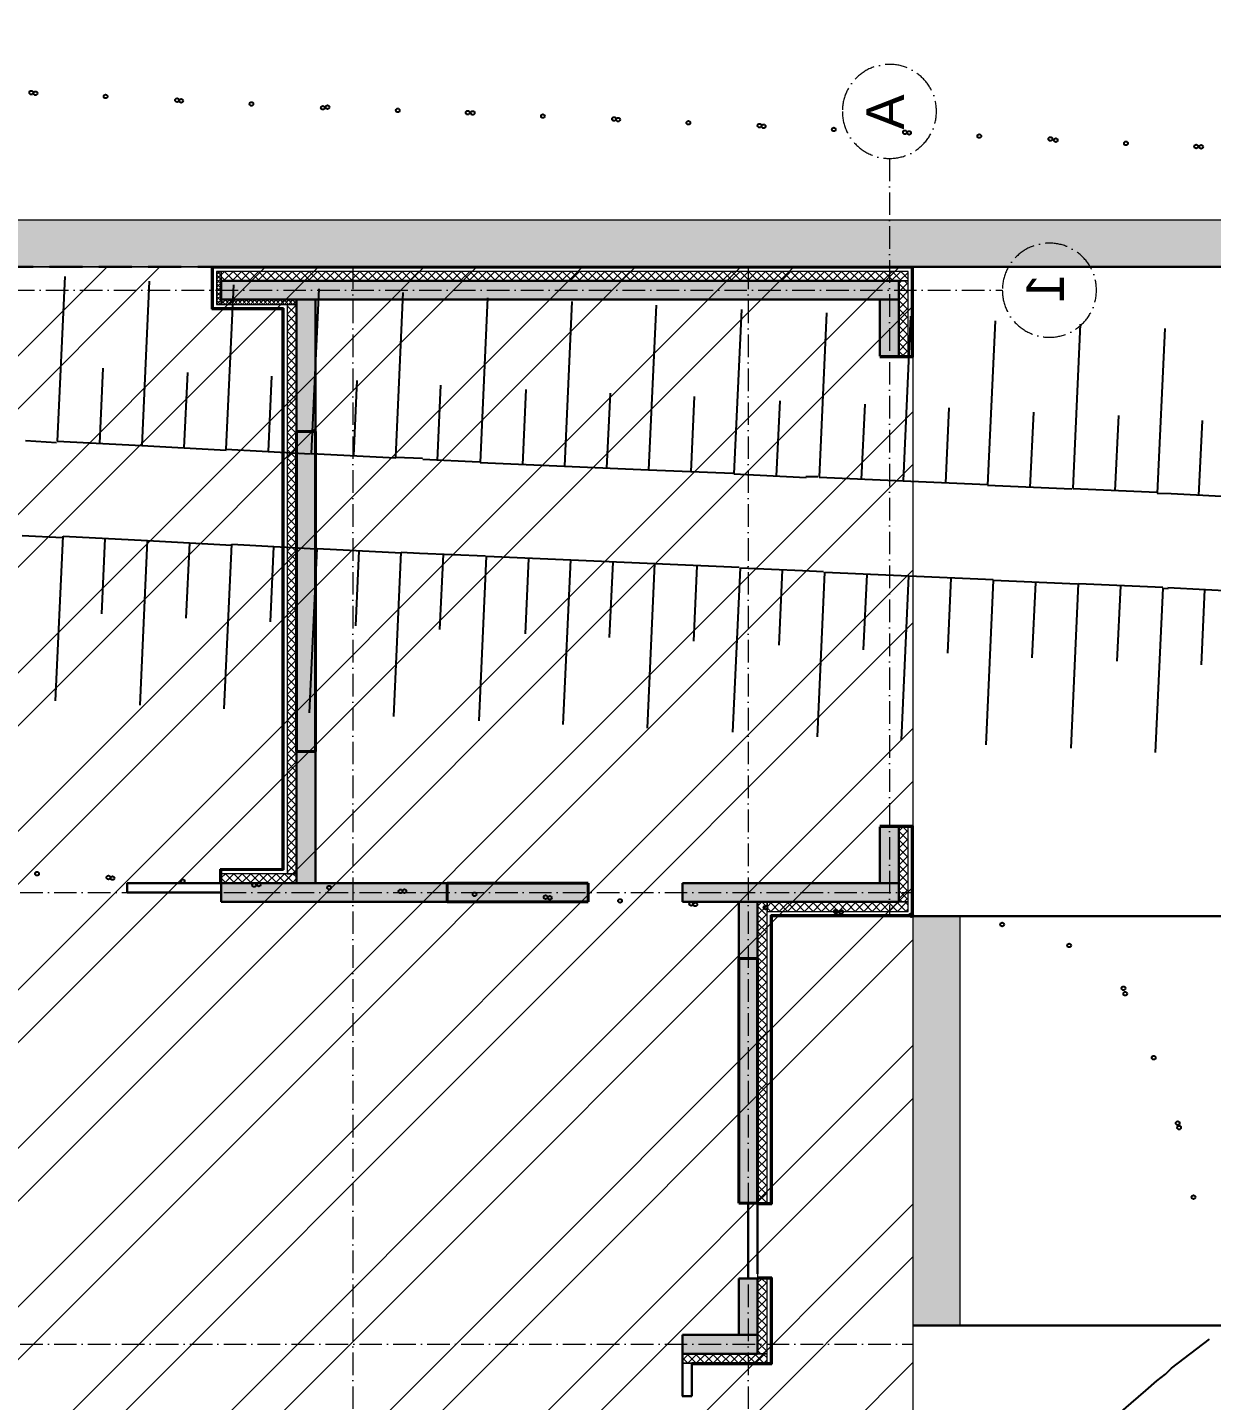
# Model space of a CAD drawing. Header units: millimetres. Extents: x 1353783 to 6492029790, y -7276956 to -512500.
# Drawn here: x 9993356 to 9995872, y -2853161 to -2850243 of the extents above; entities that cross this region are included whole.
import ezdxf

# ---------------------------------------------------------------- set-up
doc = ezdxf.new("R2010")
doc.units = ezdxf.units.MM
for name, pattern in [('( Dashed )', [0.75, 0.5, -0.25]), ('ACAD_ISO10W100', [18, 12, -3, 0, -3]), ('CONTI', [0]), ('осевая', [50.8, 31.75, -6.35, 6.35, -6.35])]:
    doc.linetypes.add(name, pattern=pattern)
doc.layers.get('0').update_dxf_attribs({"lineweight": 5})
for name, color, linetype, lineweight in [('!A-DIAFRAGM типовой', 142, 'Continuous', 0), ('7земля', 7, 'Continuous', 30), ('DIAFRAGM', 46, 'Continuous', 30), ('Hatch', 254, 'Continuous', 5), ('INSULATION', 81, 'Continuous', 5), ('А_Шахта', 190, 'Continuous', 20), ('Ар-окна', 5, 'Continuous', 9), ('ГП-Граница учасика ИЖС', 3, 'Continuous', 5), ('ГП-Тратуар', 3, 'Continuous', 5), ('ГР.УЧ', 12, 'ограждение1', 40), ('оси', 231, 'осевая', 9)]:
    doc.layers.add(name, color=color, linetype=linetype, lineweight=lineweight)
for name, color, linetype in [('GORIZUNKNOWN', 32, 'CONTI'), ('SIT_LРЕЛЬЕФ', 7, 'CONTI'), ('Заливка', 7, 'Continuous'), ('РЕЛЬЕФ', 7, 'CONTI')]:
    doc.layers.add(name, color=color, linetype=linetype)
doc.styles.add('GOST Common', font='', dxfattribs={"height": 3})
doc.styles.get('GOST Common').set_extended_font_data('GOST Common')
doc.linetypes.add('ограждение1', pattern='A,6.35,-2.54,[133,ltypeshp.shx,S=2.54,R=0,X=-2.54,Y=0],-2.54,25.4', length=36.83)

# ---------------------------------------------------------------- blocks, each defined once
blk = doc.blocks.new('амвамвам')
at = {"lineweight": 30, "ltscale": 100, "true_color": 0x939598}
h = blk.add_hatch(color=252, dxfattribs=at)
h.dxf.hatch_style = 1
h.paths.add_polyline_path([(9932406, -3669392), (9932906, -3669392), (9932906, -3665042), (9932406, -3665042)], flags=17)
h.paths.add_polyline_path([(9932406, -3672192), (9932906, -3672192), (9932906, -3683642), (9918006, -3683642), (9918006, -3658142), (9918006, -3657642), (9937860, -3657642), (9937810, -3658142), (9918506, -3658142), (9918506, -3683142), (9932406, -3683142)])
at = {"color": 251, "lineweight": 15, "ltscale": 100, "true_color": 0x636466}
for points in [[(9932406, -3672192), (9932906, -3672192), (9932906, -3683642), (9918006, -3683642), (9918006, -3658142), (9918006, -3657642), (9937860, -3657642), (9937810, -3658142), (9918506, -3658142), (9918506, -3683142), (9932406, -3683142)], [(9932406, -3669392), (9932906, -3669392), (9932906, -3665042), (9932406, -3665042)]]:
    blk.add_lwpolyline(points, close=True, dxfattribs=at)
blk = doc.blocks.new('ТИП-3')
at = {"layer": '!A-DIAFRAGM типовой', "lineweight": 0, "ltscale": 100, "true_color": 0x000000}
h = blk.add_hatch(color=18, dxfattribs=at)
h.dxf.hatch_style = 1
h.paths.add_polyline_path([(10363114, -2882181), (10363314, -2882181), (10363314, -2874981), (10363114, -2874981)])
h = blk.add_hatch(color=18, dxfattribs=at)
h.dxf.hatch_style = 1
h.paths.add_polyline_path([(10369714, -2874981), (10369514, -2874981), (10369514, -2877381), (10369714, -2877381)])
h = blk.add_hatch(color=18, dxfattribs=at)
h.dxf.hatch_style = 1
h.paths.add_polyline_path([(10363314, -2875781), (10363314, -2875981), (10364714, -2875981), (10364714, -2875781)])
h = blk.add_hatch(color=18, dxfattribs=at)
h.dxf.hatch_style = 1
h.paths.add_polyline_path([(10368114, -2875781), (10368114, -2875981), (10369514, -2875981), (10369514, -2875781)])
h = blk.add_hatch(color=18, dxfattribs=at)
h.dxf.hatch_style = 1
h.paths.add_polyline_path([(10369514, -2879881), (10369714, -2879881), (10369714, -2882181), (10369514, -2882181)])
h = blk.add_hatch(color=18, dxfattribs=at)
h.dxf.hatch_style = 1
h.paths.add_polyline_path([(10374314, -2879881), (10374514, -2879881), (10374514, -2880681), (10374314, -2880681)])
h = blk.add_hatch(color=18, dxfattribs=at)
h.dxf.hatch_style = 1
h.paths.add_polyline_path([(10369714, -2880681), (10369714, -2880481), (10370314, -2880481), (10370314, -2880681)])
h = blk.add_hatch(color=18, dxfattribs=at)
h.dxf.hatch_style = 1
h.paths.add_polyline_path([(10373714, -2880681), (10373714, -2880481), (10374314, -2880481), (10374314, -2880681)])
h = blk.add_hatch(color=18, dxfattribs=at)
h.dxf.hatch_style = 1
h.paths.add_polyline_path([(10363314, -2881981), (10363314, -2882181), (10363914, -2882181), (10363914, -2881981)])
h = blk.add_hatch(color=18, dxfattribs=at)
h.dxf.hatch_style = 1
h.paths.add_polyline_path([(10368914, -2881981), (10368914, -2882181), (10369514, -2882181), (10369514, -2881981)])
at = {"layer": 'Hatch', "lineweight": 40, "ltscale": 0.5, "true_color": 0x000000}
for points in [[(10368114, -2875981), (10368114, -2875781), (10364714, -2875781), (10364714, -2875981)], [(10369714, -2878881), (10369514, -2878881), (10369514, -2877381), (10369714, -2877381)], [(10370314, -2880681), (10370314, -2880481), (10372914, -2880481), (10372914, -2880681)]]:
    blk.add_hatch(color=18, dxfattribs=at).paths.add_polyline_path(points)
at = {"layer": '7земля', "color": 18, "linetype": '( Dashed )', "lineweight": 30, "ltscale": 700, "true_color": 0x000000}
blk.add_line((10362964, -2871581), (10362964, -2874881), dxfattribs=at)
at = {"layer": '7земля', "color": 18, "lineweight": 30, "ltscale": 100, "true_color": 0x000000}
for p, q in [((10369514, -2874031), (10369514, -2873981)), ((10369514, -2873981), (10369614, -2873981)), ((10369514, -2874931), (10369514, -2874031)), ((10369614, -2873981), (10369614, -2874031)), ((10369614, -2874031), (10369614, -2874931)), ((10362964, -2882331), (10362964, -2874881)), ((10362964, -2874881), (10363414, -2874881)), ((10362974, -2882321), (10362974, -2874891)), ((10362974, -2874891), (10363404, -2874891)), ((10363404, -2874891), (10363404, -2875641)), ((10363414, -2874881), (10363414, -2875631)), ((10369514, -2874931), (10369514, -2874981)), ((10369614, -2874981), (10369614, -2874931)), ((10369364, -2875631), (10369364, -2874971)), ((10369364, -2874971), (10369514, -2874971)), ((10369374, -2875641), (10369374, -2874981)), ((10369374, -2874981), (10369514, -2874981)), ((10363404, -2875641), (10369374, -2875641)), ((10363414, -2875631), (10369364, -2875631)), ((10374514, -2879881), (10374614, -2879881)), ((10374614, -2879881), (10374664, -2879881)), ((10374914, -2879881), (10374664, -2879881)), ((10374964, -2879881), (10374914, -2879881)), ((10374964, -2879979), (10374964, -2879879)), ((10374964, -2879981), (10374964, -2879881)), ((10374614, -2879981), (10374614, -2880821)), ((10374664, -2879981), (10374614, -2879981)), ((10374624, -2879981), (10374624, -2880831)), ((10374664, -2879981), (10374914, -2879981)), ((10374914, -2879981), (10374964, -2879981)), ((10372914, -2880581), (10372964, -2880581)), ((10373714, -2880581), (10372964, -2880581)), ((10372964, -2880681), (10372914, -2880681)), ((10372914, -2880681), (10372914, -2880821)), ((10372924, -2880681), (10372924, -2880831)), ((10372964, -2880681), (10373664, -2880681)), ((10373704, -2880831), (10373704, -2880681)), ((10373714, -2880821), (10373714, -2880681)), ((10372914, -2880821), (10369854, -2880821)), ((10369854, -2880821), (10369854, -2882321)), ((10372924, -2880831), (10369864, -2880831)), ((10369864, -2880831), (10369864, -2882331)), ((10374624, -2880831), (10373704, -2880831)), ((10374614, -2880821), (10373714, -2880821)), ((10363914, -2881981), (10363914, -2882321)), ((10363924, -2881981), (10363924, -2882331)), ((10368904, -2882331), (10368904, -2881981)), ((10368914, -2882321), (10368914, -2881981)), ((10363924, -2882331), (10362964, -2882331)), ((10363914, -2882321), (10362974, -2882321)), ((10369864, -2882331), (10368904, -2882331)), ((10369854, -2882321), (10368914, -2882321))]:
    blk.add_line(p, q, dxfattribs=at)
at = {"layer": '7земля', "color": 18, "linetype": '( Dashed )', "lineweight": 20, "ltscale": 700, "true_color": 0x000000}
blk.add_line((10369864, -2882331), (10387514, -2882331), dxfattribs=at)
at = {"layer": 'DIAFRAGM', "color": 18, "ltscale": 0.5, "true_color": 0x000000}
for p, q in [((10363314, -2874981), (10363114, -2874981)), ((10363114, -2874981), (10363114, -2882181)), ((10363314, -2882181), (10363314, -2874981)), ((10369714, -2874981), (10369514, -2874981)), ((10369514, -2874981), (10369514, -2877381)), ((10369714, -2877381), (10369714, -2874981)), ((10363314, -2875781), (10363314, -2875981)), ((10364714, -2875781), (10363314, -2875781)), ((10364714, -2875981), (10364714, -2875781)), ((10368114, -2875781), (10368114, -2875981)), ((10369514, -2875781), (10368114, -2875781)), ((10369514, -2875981), (10369514, -2875781)), ((10363314, -2875981), (10364714, -2875981)), ((10368114, -2875981), (10369514, -2875981)), ((10369714, -2876481), (10369714, -2876281)), ((10369514, -2877381), (10369714, -2877381)), ((10369514, -2879881), (10369714, -2879881)), ((10369514, -2882181), (10369514, -2879881)), ((10369714, -2879881), (10369714, -2882181)), ((10374314, -2879881), (10374514, -2879881)), ((10374314, -2880681), (10374314, -2879881)), ((10374514, -2879881), (10374514, -2880681)), ((10369714, -2880681), (10369714, -2880481)), ((10369714, -2880481), (10370314, -2880481)), ((10370314, -2880481), (10370314, -2880681)), ((10373714, -2880681), (10373714, -2880481)), ((10373714, -2880481), (10374314, -2880481)), ((10374314, -2880481), (10374314, -2880681)), ((10370314, -2880681), (10369714, -2880681)), ((10374314, -2880681), (10373714, -2880681)), ((10374514, -2880681), (10374314, -2880681)), ((10363314, -2881981), (10363314, -2882181)), ((10363914, -2881981), (10363314, -2881981)), ((10363914, -2882181), (10363914, -2881981)), ((10368914, -2881981), (10368914, -2882181)), ((10369514, -2881981), (10368914, -2881981)), ((10369514, -2882181), (10369514, -2881981)), ((10363114, -2882181), (10363314, -2882181)), ((10363314, -2882181), (10363914, -2882181)), ((10368914, -2882181), (10369514, -2882181)), ((10369714, -2882181), (10369514, -2882181))]:
    blk.add_line(p, q, dxfattribs=at)
at = {"layer": 'Hatch', "color": 18, "lineweight": 40, "ltscale": 0.5, "true_color": 0x000000}
for p, q in [((10368114, -2875781), (10364714, -2875781)), ((10364714, -2875781), (10364714, -2875981)), ((10368114, -2875981), (10368114, -2875781)), ((10364714, -2875981), (10368114, -2875981)), ((10369514, -2878881), (10369514, -2877381)), ((10369514, -2877381), (10369714, -2877381)), ((10369714, -2877381), (10369714, -2878881)), ((10369714, -2878781), (10369714, -2878681)), ((10369714, -2878881), (10369514, -2878881)), ((10370314, -2880681), (10370314, -2880481)), ((10370314, -2880481), (10372914, -2880481)), ((10372914, -2880481), (10372914, -2880681)), ((10372914, -2880681), (10370314, -2880681))]:
    blk.add_line(p, q, dxfattribs=at)
at = {"layer": 'INSULATION', "color": 18, "linetype": 'Continuous', "ltscale": 0.5, "true_color": 0x000000}
for p, q in [((10363014, -2874968), (10363051, -2874931)), ((10363014, -2874939), (10363056, -2874981)), ((10363046, -2874981), (10363096, -2874931)), ((10363051, -2874931), (10363101, -2874981)), ((10363091, -2874981), (10363141, -2874931)), ((10363096, -2874931), (10363146, -2874981)), ((10363136, -2874981), (10363186, -2874931)), ((10363141, -2874931), (10363191, -2874981)), ((10363181, -2874981), (10363231, -2874931)), ((10363186, -2874931), (10363236, -2874981)), ((10363226, -2874981), (10363276, -2874931)), ((10363231, -2874931), (10363281, -2874981)), ((10363271, -2874981), (10363321, -2874931)), ((10363276, -2874931), (10363326, -2874981)), ((10363316, -2874981), (10363364, -2874932)), ((10363321, -2874931), (10363364, -2874974)), ((10363014, -2875016), (10363050, -2874981)), ((10363014, -2875106), (10363114, -2875006)), ((10363114, -2875116), (10363014, -2875016)), ((10363014, -2875196), (10363114, -2875096)), ((10363114, -2875206), (10363014, -2875106)), ((10363114, -2875027), (10363069, -2874981)), ((10363362, -2874981), (10363314, -2875028)), ((10363317, -2874981), (10363314, -2874983)), ((10363314, -2875018), (10363364, -2875068)), ((10363364, -2875023), (10363314, -2875073)), ((10363314, -2875063), (10363364, -2875113)), ((10363364, -2875068), (10363314, -2875118)), ((10363314, -2875108), (10363364, -2875158)), ((10363322, -2874981), (10363364, -2875023)), ((10363361, -2874981), (10363364, -2874977)), ((10369414, -2875025), (10369458, -2874981)), ((10369414, -2875114), (10369514, -2875014)), ((10369514, -2875125), (10369414, -2875025)), ((10369414, -2875204), (10369514, -2875104)), ((10369514, -2875035), (10369460, -2874981)), ((10363014, -2875286), (10363114, -2875186)), ((10363114, -2875296), (10363014, -2875196)), ((10363364, -2875113), (10363314, -2875163)), ((10363314, -2875153), (10363364, -2875203)), ((10363364, -2875158), (10363314, -2875208)), ((10363314, -2875198), (10363364, -2875248)), ((10363364, -2875203), (10363314, -2875253)), ((10363314, -2875242), (10363364, -2875292)), ((10363364, -2875248), (10363314, -2875298)), ((10369514, -2875214), (10369414, -2875114)), ((10369414, -2875294), (10369514, -2875194)), ((10369514, -2875304), (10369414, -2875204)), ((10363014, -2875376), (10363114, -2875276)), ((10363114, -2875386), (10363014, -2875286)), ((10363014, -2875465), (10363114, -2875365)), ((10363114, -2875476), (10363014, -2875376)), ((10363314, -2875287), (10363364, -2875337)), ((10363364, -2875292), (10363314, -2875342)), ((10363314, -2875332), (10363364, -2875382)), ((10363364, -2875337), (10363314, -2875387)), ((10363314, -2875377), (10363364, -2875427)), ((10363364, -2875382), (10363314, -2875432)), ((10369414, -2875384), (10369514, -2875284)), ((10369514, -2875394), (10369414, -2875294)), ((10369414, -2875474), (10369514, -2875374)), ((10369514, -2875484), (10369414, -2875384)), ((10363014, -2875555), (10363114, -2875455)), ((10363114, -2875565), (10363014, -2875465)), ((10363014, -2875645), (10363114, -2875545)), ((10363314, -2875422), (10363364, -2875472)), ((10363364, -2875427), (10363314, -2875477)), ((10363314, -2875467), (10363364, -2875517)), ((10363364, -2875472), (10363314, -2875522)), ((10363314, -2875512), (10363364, -2875562)), ((10363364, -2875517), (10363314, -2875567)), ((10369414, -2875563), (10369514, -2875463)), ((10369514, -2875574), (10369414, -2875474)), ((10363114, -2875655), (10363014, -2875555)), ((10363014, -2875735), (10363114, -2875635)), ((10363114, -2875745), (10363014, -2875645)), ((10363314, -2875557), (10363364, -2875607)), ((10363364, -2875562), (10363314, -2875612)), ((10363314, -2875602), (10363364, -2875652)), ((10363364, -2875607), (10363314, -2875657)), ((10363314, -2875647), (10363364, -2875697)), ((10363364, -2875652), (10363314, -2875702)), ((10363314, -2875691), (10363364, -2875741)), ((10363364, -2875697), (10363380, -2875681)), ((10363370, -2875781), (10363470, -2875681)), ((10363380, -2875681), (10363480, -2875781)), ((10363460, -2875781), (10363560, -2875681)), ((10363470, -2875681), (10363570, -2875781)), ((10363550, -2875781), (10363650, -2875681)), ((10363560, -2875681), (10363660, -2875781)), ((10363640, -2875781), (10363740, -2875681)), ((10363650, -2875681), (10363750, -2875781)), ((10363729, -2875781), (10363829, -2875681)), ((10363740, -2875681), (10363840, -2875781)), ((10363819, -2875781), (10363919, -2875681)), ((10363829, -2875681), (10363929, -2875781)), ((10363909, -2875781), (10364009, -2875681)), ((10363919, -2875681), (10364019, -2875781)), ((10363999, -2875781), (10364099, -2875681)), ((10364009, -2875681), (10364109, -2875781)), ((10364089, -2875781), (10364189, -2875681)), ((10364099, -2875681), (10364199, -2875781)), ((10364178, -2875781), (10364278, -2875681)), ((10364189, -2875681), (10364289, -2875781)), ((10364268, -2875781), (10364368, -2875681)), ((10364278, -2875681), (10364378, -2875781)), ((10364358, -2875781), (10364458, -2875681)), ((10364368, -2875681), (10364468, -2875781)), ((10364448, -2875781), (10364548, -2875681)), ((10364458, -2875681), (10364558, -2875781)), ((10364538, -2875781), (10364638, -2875681)), ((10364548, -2875681), (10364648, -2875781)), ((10364627, -2875781), (10364727, -2875681)), ((10364638, -2875681), (10364738, -2875781)), ((10364717, -2875781), (10364817, -2875681)), ((10364727, -2875681), (10364827, -2875781)), ((10364807, -2875781), (10364907, -2875681)), ((10364817, -2875681), (10364917, -2875781)), ((10364897, -2875781), (10364997, -2875681)), ((10364907, -2875681), (10365007, -2875781)), ((10364987, -2875781), (10365087, -2875681)), ((10364997, -2875681), (10365097, -2875781)), ((10365077, -2875781), (10365177, -2875681)), ((10365087, -2875681), (10365187, -2875781)), ((10365166, -2875781), (10365266, -2875681)), ((10365177, -2875681), (10365277, -2875781)), ((10365256, -2875781), (10365356, -2875681)), ((10365266, -2875681), (10365366, -2875781)), ((10365346, -2875781), (10365446, -2875681)), ((10365356, -2875681), (10365456, -2875781)), ((10365436, -2875781), (10365536, -2875681)), ((10365446, -2875681), (10365546, -2875781)), ((10365526, -2875781), (10365626, -2875681)), ((10365536, -2875681), (10365636, -2875781)), ((10365615, -2875781), (10365715, -2875681)), ((10365626, -2875681), (10365726, -2875781)), ((10365705, -2875781), (10365805, -2875681)), ((10365715, -2875681), (10365815, -2875781)), ((10365795, -2875781), (10365895, -2875681)), ((10365805, -2875681), (10365905, -2875781)), ((10365885, -2875781), (10365985, -2875681)), ((10365895, -2875681), (10365995, -2875781)), ((10365975, -2875781), (10366075, -2875681)), ((10365985, -2875681), (10366085, -2875781)), ((10366064, -2875781), (10366164, -2875681)), ((10366075, -2875681), (10366175, -2875781)), ((10366154, -2875781), (10366254, -2875681)), ((10366164, -2875681), (10366264, -2875781)), ((10366244, -2875781), (10366344, -2875681)), ((10366254, -2875681), (10366354, -2875781)), ((10366334, -2875781), (10366434, -2875681)), ((10366344, -2875681), (10366444, -2875781)), ((10366424, -2875781), (10366524, -2875681)), ((10366434, -2875681), (10366534, -2875781)), ((10366513, -2875781), (10366613, -2875681)), ((10366524, -2875681), (10366624, -2875781)), ((10366603, -2875781), (10366703, -2875681)), ((10366613, -2875681), (10366713, -2875781)), ((10366693, -2875781), (10366793, -2875681)), ((10366703, -2875681), (10366803, -2875781)), ((10366783, -2875781), (10366883, -2875681)), ((10366793, -2875681), (10366893, -2875781)), ((10366873, -2875781), (10366973, -2875681)), ((10366883, -2875681), (10366983, -2875781)), ((10366962, -2875781), (10367062, -2875681)), ((10366973, -2875681), (10367073, -2875781)), ((10367052, -2875781), (10367152, -2875681)), ((10367062, -2875681), (10367162, -2875781)), ((10367142, -2875781), (10367242, -2875681)), ((10367152, -2875681), (10367252, -2875781)), ((10367232, -2875781), (10367332, -2875681)), ((10367242, -2875681), (10367342, -2875781)), ((10367322, -2875781), (10367422, -2875681)), ((10367332, -2875681), (10367432, -2875781)), ((10367411, -2875781), (10367511, -2875681)), ((10367422, -2875681), (10367522, -2875781)), ((10367501, -2875781), (10367601, -2875681)), ((10367511, -2875681), (10367611, -2875781)), ((10367591, -2875781), (10367691, -2875681)), ((10367601, -2875681), (10367701, -2875781)), ((10367681, -2875781), (10367781, -2875681)), ((10367691, -2875681), (10367791, -2875781)), ((10367771, -2875781), (10367871, -2875681)), ((10367781, -2875681), (10367881, -2875781)), ((10367860, -2875781), (10367960, -2875681)), ((10367871, -2875681), (10367971, -2875781)), ((10367950, -2875781), (10368050, -2875681)), ((10367960, -2875681), (10368060, -2875781)), ((10368040, -2875781), (10368140, -2875681)), ((10368050, -2875681), (10368150, -2875781)), ((10368130, -2875781), (10368230, -2875681)), ((10368140, -2875681), (10368240, -2875781)), ((10368220, -2875781), (10368320, -2875681)), ((10368230, -2875681), (10368330, -2875781)), ((10368309, -2875781), (10368409, -2875681)), ((10368320, -2875681), (10368420, -2875781)), ((10368399, -2875781), (10368499, -2875681)), ((10368409, -2875681), (10368509, -2875781)), ((10368489, -2875781), (10368589, -2875681)), ((10368499, -2875681), (10368599, -2875781)), ((10368579, -2875781), (10368679, -2875681)), ((10368589, -2875681), (10368689, -2875781)), ((10368669, -2875781), (10368769, -2875681)), ((10368679, -2875681), (10368779, -2875781)), ((10368758, -2875781), (10368858, -2875681)), ((10368769, -2875681), (10368869, -2875781)), ((10368848, -2875781), (10368948, -2875681)), ((10368858, -2875681), (10368958, -2875781)), ((10368938, -2875781), (10369038, -2875681)), ((10368948, -2875681), (10369048, -2875781)), ((10369028, -2875781), (10369128, -2875681)), ((10369038, -2875681), (10369138, -2875781)), ((10369118, -2875781), (10369218, -2875681)), ((10369128, -2875681), (10369228, -2875781)), ((10369207, -2875781), (10369307, -2875681)), ((10369218, -2875681), (10369318, -2875781)), ((10369297, -2875781), (10369397, -2875681)), ((10369307, -2875681), (10369407, -2875781)), ((10369397, -2875681), (10369414, -2875698)), ((10369414, -2875653), (10369514, -2875553)), ((10369514, -2875663), (10369414, -2875563)), ((10369414, -2875743), (10369514, -2875643)), ((10369514, -2875753), (10369414, -2875653)), ((10363014, -2875825), (10363114, -2875725)), ((10363114, -2875835), (10363014, -2875735)), ((10363014, -2875914), (10363114, -2875814)), ((10363114, -2875925), (10363014, -2875825)), ((10363364, -2875697), (10363314, -2875747)), ((10363314, -2875736), (10363359, -2875781)), ((10363364, -2875741), (10363325, -2875781)), ((10363364, -2875755), (10363391, -2875781)), ((10369387, -2875781), (10369414, -2875754)), ((10369452, -2875781), (10369414, -2875743)), ((10369466, -2875781), (10369514, -2875733)), ((10363014, -2876004), (10363114, -2875904)), ((10363114, -2876014), (10363014, -2875914)), ((10363014, -2876094), (10363114, -2875994)), ((10363114, -2876104), (10363014, -2876004)), ((10363014, -2876184), (10363114, -2876084)), ((10363114, -2876194), (10363014, -2876094)), ((10363014, -2876274), (10363114, -2876174)), ((10363114, -2876284), (10363014, -2876184)), ((10363014, -2876363), (10363114, -2876263)), ((10363114, -2876374), (10363014, -2876274)), ((10363014, -2876453), (10363114, -2876353)), ((10363114, -2876463), (10363014, -2876363)), ((10363014, -2876543), (10363114, -2876443)), ((10363114, -2876553), (10363014, -2876453)), ((10363014, -2876633), (10363114, -2876533)), ((10363114, -2876643), (10363014, -2876543)), ((10363014, -2876723), (10363114, -2876623)), ((10363114, -2876733), (10363014, -2876633)), ((10363014, -2876812), (10363114, -2876712)), ((10363114, -2876823), (10363014, -2876723)), ((10363014, -2876902), (10363114, -2876802)), ((10363114, -2876912), (10363014, -2876812)), ((10363014, -2876992), (10363114, -2876892)), ((10363114, -2877002), (10363014, -2876902)), ((10363014, -2877082), (10363114, -2876982)), ((10363114, -2877092), (10363014, -2876992)), ((10363014, -2877172), (10363114, -2877072)), ((10363114, -2877182), (10363014, -2877082)), ((10363014, -2877261), (10363114, -2877161)), ((10363114, -2877272), (10363014, -2877172)), ((10363014, -2877351), (10363114, -2877251)), ((10363114, -2877361), (10363014, -2877261)), ((10363014, -2877441), (10363114, -2877341)), ((10363114, -2877451), (10363014, -2877351)), ((10363014, -2877531), (10363114, -2877431)), ((10363114, -2877541), (10363014, -2877441)), ((10363014, -2877621), (10363114, -2877521)), ((10363114, -2877631), (10363014, -2877531)), ((10363014, -2877711), (10363114, -2877611)), ((10363114, -2877721), (10363014, -2877621)), ((10363014, -2877800), (10363114, -2877700)), ((10363114, -2877811), (10363014, -2877711)), ((10363014, -2877890), (10363114, -2877790)), ((10363114, -2877900), (10363014, -2877800)), ((10363014, -2877980), (10363114, -2877880)), ((10363114, -2877990), (10363014, -2877890)), ((10363014, -2878070), (10363114, -2877970)), ((10363114, -2878080), (10363014, -2877980)), ((10363014, -2878160), (10363114, -2878060)), ((10363114, -2878170), (10363014, -2878070)), ((10363014, -2878249), (10363114, -2878149)), ((10363114, -2878260), (10363014, -2878160)), ((10363014, -2878339), (10363114, -2878239)), ((10363114, -2878349), (10363014, -2878249)), ((10363014, -2878429), (10363114, -2878329)), ((10363114, -2878439), (10363014, -2878339)), ((10363014, -2878519), (10363114, -2878419)), ((10363114, -2878529), (10363014, -2878429)), ((10363014, -2878609), (10363114, -2878509)), ((10363114, -2878619), (10363014, -2878519)), ((10363014, -2878698), (10363114, -2878598)), ((10363114, -2878709), (10363014, -2878609)), ((10363014, -2878788), (10363114, -2878688)), ((10363114, -2878798), (10363014, -2878698)), ((10363014, -2878878), (10363114, -2878778)), ((10363114, -2878888), (10363014, -2878788)), ((10363014, -2878968), (10363114, -2878868)), ((10363114, -2878978), (10363014, -2878878)), ((10363014, -2879058), (10363114, -2878958)), ((10363114, -2879068), (10363014, -2878968)), ((10363014, -2879147), (10363114, -2879047)), ((10363114, -2879158), (10363014, -2879058)), ((10363014, -2879237), (10363114, -2879137)), ((10363114, -2879247), (10363014, -2879147)), ((10363014, -2879327), (10363114, -2879227)), ((10363114, -2879337), (10363014, -2879237)), ((10363014, -2879417), (10363114, -2879317)), ((10363114, -2879427), (10363014, -2879327)), ((10363014, -2879507), (10363114, -2879407)), ((10363114, -2879517), (10363014, -2879417)), ((10363014, -2879596), (10363114, -2879496)), ((10363114, -2879607), (10363014, -2879507)), ((10363014, -2879686), (10363114, -2879586)), ((10363114, -2879696), (10363014, -2879596)), ((10363014, -2879776), (10363114, -2879676)), ((10363114, -2879786), (10363014, -2879686)), ((10363014, -2879866), (10363114, -2879766)), ((10363114, -2879876), (10363014, -2879776)), ((10363014, -2879956), (10363114, -2879856)), ((10363114, -2879966), (10363014, -2879866)), ((10374582, -2879881), (10374514, -2879949)), ((10374556, -2879881), (10374614, -2879939)), ((10363014, -2880045), (10363114, -2879945)), ((10363114, -2880056), (10363014, -2879956)), ((10363014, -2880135), (10363114, -2880035)), ((10363114, -2880145), (10363014, -2880045)), ((10374514, -2879929), (10374614, -2880029)), ((10374614, -2879939), (10374514, -2880039)), ((10374514, -2880018), (10374614, -2880118)), ((10374614, -2880029), (10374514, -2880129)), ((10363014, -2880225), (10363114, -2880125)), ((10363114, -2880235), (10363014, -2880135)), ((10363014, -2880315), (10363114, -2880215)), ((10374514, -2880108), (10374614, -2880208)), ((10374614, -2880118), (10374514, -2880218)), ((10374514, -2880198), (10374614, -2880298)), ((10374614, -2880208), (10374514, -2880308)), ((10363114, -2880325), (10363014, -2880225)), ((10363014, -2880405), (10363114, -2880305)), ((10363114, -2880415), (10363014, -2880315)), ((10374514, -2880288), (10374614, -2880388)), ((10374614, -2880298), (10374514, -2880398)), ((10363014, -2880494), (10363114, -2880394)), ((10363114, -2880505), (10363014, -2880405)), ((10363014, -2880584), (10363114, -2880484)), ((10363114, -2880594), (10363014, -2880494)), ((10374514, -2880378), (10374614, -2880478)), ((10374614, -2880388), (10374514, -2880488)), ((10374514, -2880468), (10374614, -2880568)), ((10374614, -2880478), (10374514, -2880578)), ((10363014, -2880674), (10363114, -2880574)), ((10363114, -2880684), (10363014, -2880584)), ((10374514, -2880557), (10374614, -2880657)), ((10374614, -2880568), (10374514, -2880668)), ((10374514, -2880647), (10374614, -2880747)), ((10363014, -2880764), (10363114, -2880664)), ((10363114, -2880774), (10363014, -2880674)), ((10363014, -2880854), (10363114, -2880754)), ((10363114, -2880864), (10363014, -2880764)), ((10369714, -2880727), (10369760, -2880681)), ((10369714, -2880725), (10369770, -2880781)), ((10369764, -2880781), (10369714, -2880831)), ((10369750, -2880781), (10369850, -2880681)), ((10369760, -2880681), (10369860, -2880781)), ((10369775, -2880781), (10369814, -2880821)), ((10369840, -2880781), (10369940, -2880681)), ((10369850, -2880681), (10369950, -2880781)), ((10369929, -2880781), (10370029, -2880681)), ((10369940, -2880681), (10370040, -2880781)), ((10370019, -2880781), (10370119, -2880681)), ((10370029, -2880681), (10370129, -2880781)), ((10370109, -2880781), (10370209, -2880681)), ((10370119, -2880681), (10370219, -2880781)), ((10370199, -2880781), (10370299, -2880681)), ((10370209, -2880681), (10370309, -2880781)), ((10370289, -2880781), (10370389, -2880681)), ((10370299, -2880681), (10370399, -2880781)), ((10370378, -2880781), (10370478, -2880681)), ((10370389, -2880681), (10370489, -2880781)), ((10370468, -2880781), (10370568, -2880681)), ((10370478, -2880681), (10370578, -2880781)), ((10370558, -2880781), (10370658, -2880681)), ((10370568, -2880681), (10370668, -2880781)), ((10370648, -2880781), (10370748, -2880681)), ((10370658, -2880681), (10370758, -2880781)), ((10370738, -2880781), (10370838, -2880681)), ((10370748, -2880681), (10370848, -2880781)), ((10370827, -2880781), (10370927, -2880681)), ((10370838, -2880681), (10370938, -2880781)), ((10370917, -2880781), (10371017, -2880681)), ((10370927, -2880681), (10371027, -2880781)), ((10371007, -2880781), (10371107, -2880681)), ((10371017, -2880681), (10371117, -2880781)), ((10371097, -2880781), (10371197, -2880681)), ((10371107, -2880681), (10371207, -2880781)), ((10371187, -2880781), (10371287, -2880681)), ((10371197, -2880681), (10371297, -2880781)), ((10371277, -2880781), (10371377, -2880681)), ((10371287, -2880681), (10371387, -2880781)), ((10371366, -2880781), (10371466, -2880681)), ((10371377, -2880681), (10371477, -2880781)), ((10371456, -2880781), (10371556, -2880681)), ((10371466, -2880681), (10371566, -2880781)), ((10371546, -2880781), (10371646, -2880681)), ((10371556, -2880681), (10371656, -2880781)), ((10371636, -2880781), (10371736, -2880681)), ((10371646, -2880681), (10371746, -2880781)), ((10371726, -2880781), (10371826, -2880681)), ((10371736, -2880681), (10371836, -2880781)), ((10371815, -2880781), (10371915, -2880681)), ((10371826, -2880681), (10371926, -2880781)), ((10371905, -2880781), (10372005, -2880681)), ((10371915, -2880681), (10372015, -2880781)), ((10371995, -2880781), (10372095, -2880681)), ((10372005, -2880681), (10372105, -2880781)), ((10372085, -2880781), (10372185, -2880681)), ((10372095, -2880681), (10372195, -2880781)), ((10372175, -2880781), (10372275, -2880681)), ((10372185, -2880681), (10372285, -2880781)), ((10372264, -2880781), (10372364, -2880681)), ((10372275, -2880681), (10372375, -2880781)), ((10372354, -2880781), (10372454, -2880681)), ((10372364, -2880681), (10372464, -2880781)), ((10372444, -2880781), (10372544, -2880681)), ((10372454, -2880681), (10372554, -2880781)), ((10372534, -2880781), (10372634, -2880681)), ((10372544, -2880681), (10372644, -2880781)), ((10372624, -2880781), (10372724, -2880681)), ((10372634, -2880681), (10372734, -2880781)), ((10372713, -2880781), (10372813, -2880681)), ((10372724, -2880681), (10372824, -2880781)), ((10372803, -2880781), (10372903, -2880681)), ((10372813, -2880681), (10372913, -2880781)), ((10372893, -2880781), (10372914, -2880760)), ((10372903, -2880681), (10372914, -2880692)), ((10373714, -2880729), (10373762, -2880681)), ((10373714, -2880723), (10373773, -2880781)), ((10373752, -2880781), (10373852, -2880681)), ((10373762, -2880681), (10373862, -2880781)), ((10373842, -2880781), (10373942, -2880681)), ((10373852, -2880681), (10373952, -2880781)), ((10373932, -2880781), (10374032, -2880681)), ((10373942, -2880681), (10374042, -2880781)), ((10374022, -2880781), (10374122, -2880681)), ((10374032, -2880681), (10374132, -2880781)), ((10374111, -2880781), (10374211, -2880681)), ((10374122, -2880681), (10374222, -2880781)), ((10374201, -2880781), (10374301, -2880681)), ((10374211, -2880681), (10374311, -2880781)), ((10374291, -2880781), (10374391, -2880681)), ((10374301, -2880681), (10374401, -2880781)), ((10374381, -2880781), (10374481, -2880681)), ((10374391, -2880681), (10374491, -2880781)), ((10374471, -2880781), (10374514, -2880737)), ((10374481, -2880681), (10374514, -2880714)), ((10374614, -2880657), (10374514, -2880757)), ((10374514, -2880737), (10374558, -2880781)), ((10374614, -2880747), (10374580, -2880781)), ((10363014, -2880943), (10363114, -2880843)), ((10363114, -2880954), (10363014, -2880854)), ((10363014, -2881033), (10363114, -2880933)), ((10363114, -2881043), (10363014, -2880943)), ((10369714, -2880811), (10369814, -2880911)), ((10369814, -2880821), (10369714, -2880921)), ((10369714, -2880900), (10369814, -2881000)), ((10369814, -2880911), (10369714, -2881011)), ((10363014, -2881123), (10363114, -2881023)), ((10363114, -2881133), (10363014, -2881033)), ((10369714, -2880990), (10369814, -2881090)), ((10369814, -2881000), (10369714, -2881100)), ((10369714, -2881080), (10369814, -2881180)), ((10369814, -2881090), (10369714, -2881190)), ((10363014, -2881213), (10363114, -2881113)), ((10363114, -2881223), (10363014, -2881123)), ((10363014, -2881303), (10363114, -2881203)), ((10363114, -2881313), (10363014, -2881213)), ((10369714, -2881170), (10369814, -2881270)), ((10369814, -2881180), (10369714, -2881280)), ((10363014, -2881392), (10363114, -2881292)), ((10363114, -2881403), (10363014, -2881303)), ((10363014, -2881482), (10363114, -2881382)), ((10369714, -2881260), (10369814, -2881360)), ((10369814, -2881270), (10369714, -2881370)), ((10369714, -2881349), (10369814, -2881449)), ((10369814, -2881360), (10369714, -2881460)), ((10363114, -2881492), (10363014, -2881392)), ((10363014, -2881572), (10363114, -2881472)), ((10363114, -2881582), (10363014, -2881482)), ((10369714, -2881439), (10369814, -2881539)), ((10369814, -2881449), (10369714, -2881549)), ((10363014, -2881662), (10363114, -2881562)), ((10363114, -2881672), (10363014, -2881572)), ((10363014, -2881752), (10363114, -2881652)), ((10363114, -2881762), (10363014, -2881662)), ((10369714, -2881529), (10369814, -2881629)), ((10369814, -2881539), (10369714, -2881639)), ((10369714, -2881619), (10369814, -2881719)), ((10369814, -2881629), (10369714, -2881729)), ((10363014, -2881841), (10363114, -2881741)), ((10363114, -2881852), (10363014, -2881752)), ((10369714, -2881709), (10369814, -2881809)), ((10369814, -2881719), (10369714, -2881819)), ((10369714, -2881798), (10369814, -2881898)), ((10369814, -2881809), (10369714, -2881909)), ((10363014, -2881931), (10363114, -2881831)), ((10363114, -2881941), (10363014, -2881841)), ((10363014, -2882021), (10363114, -2881921)), ((10363114, -2882031), (10363014, -2881931)), ((10369714, -2881888), (10369814, -2881988)), ((10369814, -2881898), (10369714, -2881998)), ((10363014, -2882111), (10363114, -2882011)), ((10363114, -2882121), (10363014, -2882021)), ((10363014, -2882201), (10363114, -2882101)), ((10363114, -2882211), (10363014, -2882111)), ((10369714, -2881978), (10369814, -2882078)), ((10369814, -2881988), (10369714, -2882088)), ((10369714, -2882068), (10369814, -2882168)), ((10369814, -2882078), (10369714, -2882178)), ((10363095, -2882281), (10363014, -2882201)), ((10363024, -2882281), (10363114, -2882190)), ((10363114, -2882209), (10363142, -2882181)), ((10363114, -2882243), (10363152, -2882281)), ((10363132, -2882281), (10363232, -2882181)), ((10363142, -2882181), (10363242, -2882281)), ((10363222, -2882281), (10363322, -2882181)), ((10363232, -2882181), (10363332, -2882281)), ((10363311, -2882281), (10363411, -2882181)), ((10363322, -2882181), (10363422, -2882281)), ((10363401, -2882281), (10363501, -2882181)), ((10363411, -2882181), (10363511, -2882281)), ((10363491, -2882281), (10363591, -2882181)), ((10363501, -2882181), (10363601, -2882281)), ((10363581, -2882281), (10363681, -2882181)), ((10363591, -2882181), (10363691, -2882281)), ((10363671, -2882281), (10363771, -2882181)), ((10363681, -2882181), (10363781, -2882281)), ((10363760, -2882281), (10363860, -2882181)), ((10363771, -2882181), (10363871, -2882281)), ((10363850, -2882281), (10363914, -2882217)), ((10363860, -2882181), (10363914, -2882235)), ((10368914, -2882229), (10368962, -2882181)), ((10368914, -2882223), (10368973, -2882281)), ((10368952, -2882281), (10369052, -2882181)), ((10368962, -2882181), (10369062, -2882281)), ((10369042, -2882281), (10369142, -2882181)), ((10369052, -2882181), (10369152, -2882281)), ((10369132, -2882281), (10369232, -2882181)), ((10369142, -2882181), (10369242, -2882281)), ((10369222, -2882281), (10369322, -2882181)), ((10369232, -2882181), (10369332, -2882281)), ((10369311, -2882281), (10369411, -2882181)), ((10369322, -2882181), (10369422, -2882281)), ((10369401, -2882281), (10369501, -2882181)), ((10369411, -2882181), (10369511, -2882281)), ((10369491, -2882281), (10369591, -2882181)), ((10369501, -2882181), (10369601, -2882281)), ((10369581, -2882281), (10369681, -2882181)), ((10369591, -2882181), (10369691, -2882281)), ((10369671, -2882281), (10369714, -2882237)), ((10369681, -2882181), (10369714, -2882215)), ((10369714, -2882158), (10369814, -2882258)), ((10369814, -2882168), (10369714, -2882268)), ((10369714, -2882247), (10369748, -2882281)), ((10369814, -2882258), (10369791, -2882281)), ((10363113, -2882281), (10363114, -2882280))]:
    blk.add_line(p, q, dxfattribs=at)
at = {"layer": 'INSULATION', "color": 18, "ltscale": 0.5, "true_color": 0x000000}
for p, q in [((10363014, -2874981), (10363014, -2874931)), ((10363014, -2874931), (10363364, -2874931)), ((10363364, -2874931), (10363364, -2874981)), ((10363014, -2874981), (10363114, -2874981)), ((10363014, -2882281), (10363014, -2874981)), ((10363364, -2874981), (10363014, -2874981)), ((10363114, -2874981), (10363114, -2882281)), ((10363314, -2875781), (10363314, -2874981)), ((10363314, -2874981), (10363364, -2874981)), ((10363364, -2874981), (10363364, -2875781)), ((10369414, -2874981), (10369514, -2874981)), ((10369414, -2875781), (10369414, -2874981)), ((10369514, -2874981), (10369514, -2875781)), ((10363364, -2875781), (10363364, -2875681)), ((10363364, -2875681), (10369414, -2875681)), ((10369414, -2875681), (10369414, -2875781)), ((10363364, -2875781), (10363314, -2875781)), ((10369414, -2875781), (10363364, -2875781)), ((10369514, -2875781), (10369414, -2875781)), ((10374514, -2880781), (10374514, -2879881)), ((10374614, -2879881), (10374614, -2880781)), ((10369714, -2880781), (10369714, -2880681)), ((10369714, -2880681), (10372914, -2880681)), ((10372914, -2880781), (10369714, -2880781)), ((10369714, -2882281), (10369714, -2880781)), ((10369714, -2880781), (10369814, -2880781)), ((10369814, -2880781), (10369814, -2882281)), ((10372914, -2880681), (10372914, -2880781)), ((10373714, -2880781), (10373714, -2880681)), ((10373714, -2880681), (10374514, -2880681)), ((10374514, -2880781), (10373714, -2880781)), ((10374514, -2880681), (10374514, -2880781)), ((10374614, -2880781), (10374514, -2880781)), ((10363114, -2882281), (10363114, -2882181)), ((10363114, -2882181), (10363914, -2882181)), ((10363914, -2882181), (10363914, -2882281)), ((10368914, -2882281), (10368914, -2882181)), ((10368914, -2882181), (10369714, -2882181)), ((10369714, -2882181), (10369714, -2882281)), ((10363114, -2882281), (10363014, -2882281)), ((10363914, -2882281), (10363114, -2882281)), ((10369714, -2882281), (10368914, -2882281)), ((10369814, -2882281), (10369714, -2882281))]:
    blk.add_line(p, q, dxfattribs=at)
at = {"layer": 'А_Шахта', "color": 18, "lineweight": 5, "true_color": 0x000000}
blk.add_line((10369514, -2878881), (10369614, -2878881), dxfattribs=at)
at = {"layer": 'Ар-окна', "color": 18, "lineweight": 5, "true_color": 0x000000}
for p, q in [((10369514, -2874981), (10369614, -2874981)), ((10374614, -2879981), (10374614, -2879881)), ((10372914, -2880681), (10372914, -2880581)), ((10373714, -2880681), (10373714, -2880581)), ((10373664, -2880681), (10373714, -2880681))]:
    blk.add_line(p, q, dxfattribs=at)
at = {"layer": 'оси', "color": 251, "linetype": 'ACAD_ISO10W100', "lineweight": 13, "ltscale": 20, "true_color": 0x636466}
for p, q in [((10363214, -2868431), (10363214, -2883281)), ((10369614, -2870681), (10369614, -2882331)), ((10374414, -2870681), (10374414, -2882331)), ((10362964, -2876381), (10387814, -2876381)), ((10362964, -2880581), (10387814, -2880581)), ((10361814, -2882081), (10369864, -2882081))]:
    blk.add_line(p, q, dxfattribs=at)
for centre in [(10361314, -2882081), (10363214, -2883781)]:
    blk.add_circle(centre, 500, dxfattribs=at)
at = {"layer": 'оси', "color": 251, "linetype": 'ACAD_ISO10W100', "lineweight": 13, "ltscale": 20, "true_color": 0x636466, "char_height": 400, "width": 158.4, "attachment_point": 2, "line_spacing_factor": 1.016949, "style": 'GOST Common'}
for s, insert in [('{\\fArial|b0|i0|c204|p34;А}', (10361320, -2881835)), ('{\\fArial|b0|i0|c204|p34;1}', (10363194, -2883535))]:
    blk.add_mtext(s, dxfattribs=dict(at, insert=insert))
blk = doc.blocks.new('оо')
at = {"layer": 'GORIZUNKNOWN', "color": 9, "true_color": 0xc7c8ca}
blk.add_lwpolyline([(222854.113, -3431857.742), (222855.223, -3431857.262), (222856.423, -3431856.762), (222857.683, -3431856.242), (222858.983, -3431855.712), (222860.283, -3431855.192), (222861.563, -3431854.672), (222862.803, -3431854.172), (222863.973, -3431853.712), (222865.043, -3431853.282), (222865.993, -3431852.902), (222866.793, -3431852.582), (222867.453, -3431852.322), (222867.993, -3431852.102), (222868.423, -3431851.922), (222868.753, -3431851.782), (222869.013, -3431851.672), (222869.203, -3431851.592), (222869.343, -3431851.532), (222869.453, -3431851.492), (222869.533, -3431851.452), (222870.013, -3431851.282)], dxfattribs=at)
at = {"layer": 'SIT_LРЕЛЬЕФ', "color": 9, "true_color": 0xc7c8ca}
for p, q in [((222861.883, -3431836.812), (222861.273, -3431838.452)), ((222862.723, -3431837.132), (222862.113, -3431838.772)), ((222863.563, -3431837.442), (222862.953, -3431839.082)), ((222864.413, -3431837.762), (222863.803, -3431839.402)), ((222861.973, -3431837.862), (222861.693, -3431838.612)), ((222862.813, -3431838.182), (222862.533, -3431838.932)), ((222865.253, -3431838.072), (222864.643, -3431839.712)), ((222860.953, -3431838.342), (222861.263, -3431838.462)), ((222861.273, -3431838.452), (222862.113, -3431838.772)), ((222863.653, -3431838.492), (222863.373, -3431839.242)), ((222866.093, -3431838.402), (222865.483, -3431840.042)), ((222862.113, -3431838.772), (222862.953, -3431839.092)), ((222866.933, -3431838.712), (222866.323, -3431840.352)), ((222864.503, -3431838.812), (222864.223, -3431839.562)), ((222862.953, -3431839.082), (222863.793, -3431839.402)), ((222867.773, -3431839.022), (222867.163, -3431840.662)), ((222865.333, -3431839.132), (222865.053, -3431839.882)), ((222860.613, -3431839.292), (222861.013, -3431839.442)), ((222868.623, -3431839.342), (222868.013, -3431840.982)), ((222860.413, -3431841.072), (222861.023, -3431839.432)), ((222861.023, -3431839.432), (222861.863, -3431839.752)), ((222863.803, -3431839.402), (222864.643, -3431839.722)), ((222866.183, -3431839.452), (222865.903, -3431840.202)), ((222861.163, -3431840.342), (222861.443, -3431839.592)), ((222869.473, -3431839.652), (222868.863, -3431841.292)), ((222861.253, -3431841.392), (222861.863, -3431839.752)), ((222861.863, -3431839.752), (222862.703, -3431840.072)), ((222864.643, -3431839.712), (222864.913, -3431839.812)), ((222867.023, -3431839.762), (222866.743, -3431840.512)), ((222862.003, -3431840.662), (222862.283, -3431839.912)), ((222864.913, -3431839.822), (222865.473, -3431840.032)), ((222870.313, -3431839.962), (222869.703, -3431841.602)), ((222862.093, -3431841.702), (222862.703, -3431840.062)), ((222862.703, -3431840.062), (222863.543, -3431840.382)), ((222865.483, -3431840.042), (222866.323, -3431840.352)), ((222867.863, -3431840.072), (222867.583, -3431840.822)), ((222862.843, -3431840.972), (222863.123, -3431840.222)), ((222862.943, -3431842.022), (222863.553, -3431840.382)), ((222863.553, -3431840.382), (222864.393, -3431840.702)), ((222866.323, -3431840.352), (222867.163, -3431840.662)), ((222868.713, -3431840.392), (222868.433, -3431841.142)), ((222871.153, -3431840.282), (222870.543, -3431841.922)), ((222863.693, -3431841.292), (222863.973, -3431840.542)), ((222863.783, -3431842.332), (222864.393, -3431840.692)), ((222864.393, -3431840.692), (222864.573, -3431840.762)), ((222867.163, -3431840.662), (222868.003, -3431840.972)), ((222872.003, -3431840.592), (222871.393, -3431842.232)), ((222864.573, -3431840.762), (222865.233, -3431841.002)), ((222869.563, -3431840.702), (222869.283, -3431841.452)), ((222864.533, -3431841.602), (222864.813, -3431840.852)), ((222868.013, -3431840.982), (222868.733, -3431841.252)), ((222872.843, -3431840.912), (222872.233, -3431842.552)), ((222864.633, -3431842.652), (222865.243, -3431841.012)), ((222865.243, -3431841.012), (222866.083, -3431841.322)), ((222870.403, -3431841.012), (222870.123, -3431841.762)), ((222865.383, -3431841.922), (222865.663, -3431841.172)), ((222868.733, -3431841.242), (222868.853, -3431841.282)), ((222865.473, -3431842.962), (222866.083, -3431841.322)), ((222866.083, -3431841.322), (222866.923, -3431841.632)), ((222868.863, -3431841.292), (222869.703, -3431841.602)), ((222871.243, -3431841.332), (222870.963, -3431842.082)), ((222866.223, -3431842.232), (222866.503, -3431841.482)), ((222866.313, -3431843.272), (222866.923, -3431841.632)), ((222866.923, -3431841.632), (222867.763, -3431841.942)), ((222869.703, -3431841.602), (222870.543, -3431841.912)), ((222872.093, -3431841.642), (222871.813, -3431842.392)), ((222867.063, -3431842.542), (222867.343, -3431841.792)), ((222867.163, -3431843.592), (222867.773, -3431841.952)), ((222867.773, -3431841.952), (222868.393, -3431842.182)), ((222870.543, -3431841.922), (222871.383, -3431842.232)), ((222872.923, -3431841.962), (222872.643, -3431842.712)), ((222867.913, -3431842.862), (222868.193, -3431842.112)), ((222868.003, -3431843.912), (222868.613, -3431842.272)), ((222868.393, -3431842.182), (222868.603, -3431842.262)), ((222868.613, -3431842.272), (222869.453, -3431842.582)), ((222871.393, -3431842.232), (222872.233, -3431842.542)), ((222868.753, -3431843.182), (222869.033, -3431842.432)), ((222868.843, -3431844.222), (222869.453, -3431842.582)), ((222869.453, -3431842.582), (222870.293, -3431842.892)), ((222872.233, -3431842.552), (222872.373, -3431842.602)), ((222872.373, -3431842.602), (222873.063, -3431842.862)), ((222869.593, -3431843.492), (222869.873, -3431842.742)), ((222869.683, -3431844.542), (222870.293, -3431842.902)), ((222870.293, -3431842.902), (222871.133, -3431843.212)), ((222870.433, -3431843.812), (222870.713, -3431843.062)), ((222870.533, -3431844.852), (222871.143, -3431843.212)), ((222871.143, -3431843.212), (222871.983, -3431843.522)), ((222871.283, -3431844.122), (222871.563, -3431843.372)), ((222871.373, -3431845.172), (222871.983, -3431843.532)), ((222871.983, -3431843.532), (222872.033, -3431843.552)), ((222872.033, -3431843.542), (222872.823, -3431843.842)), ((222872.123, -3431844.432), (222872.403, -3431843.682))]:
    blk.add_line(p, q, dxfattribs=at)
for centre in [(222862.143, -3431834.842), (222862.183, -3431834.862), (222862.883, -3431835.122), (222863.593, -3431835.392), (222863.633, -3431835.412), (222864.333, -3431835.672), (222865.043, -3431835.942), (222865.093, -3431835.952), (222865.793, -3431836.212), (222866.493, -3431836.462), (222866.543, -3431836.482), (222867.243, -3431836.742), (222867.953, -3431837.002), (222867.993, -3431837.022), (222868.693, -3431837.282), (222869.403, -3431837.542), (222869.443, -3431837.562), (222870.143, -3431837.822), (222870.853, -3431838.082), (222870.893, -3431838.102), (222871.593, -3431838.362), (222872.303, -3431838.622), (222872.353, -3431838.652), (222873.053, -3431838.912), (222873.753, -3431839.172), (222873.803, -3431839.192), (222859.663, -3431842.762), (222860.373, -3431843.032), (222860.413, -3431843.052), (222861.113, -3431843.312), (222861.823, -3431843.582), (222861.873, -3431843.592), (222862.573, -3431843.852), (222863.283, -3431844.122), (222863.323, -3431844.132), (222864.023, -3431844.392), (222864.733, -3431844.652), (222864.773, -3431844.672), (222865.473, -3431844.932), (222866.183, -3431845.192), (222866.223, -3431845.212), (222866.923, -3431845.472), (222867.623, -3431845.742), (222867.673, -3431845.762), (222868.373, -3431846.022), (222869.263, -3431846.412), (222869.873, -3431846.842), (222870.283, -3431847.452), (222870.283, -3431847.512), (222870.363, -3431848.252), (222870.393, -3431848.992), (222870.393, -3431849.042), (222870.313, -3431849.792)]:
    blk.add_circle(centre, 0.02, dxfattribs=at)

msp = doc.modelspace()

# ---------------------------------------------------------------- hatches: boundary and pattern name
at = {"layer": 'Заливка', "lineweight": 13, "ltscale": 100}
h = msp.add_hatch(dxfattribs=at)
h.set_pattern_fill('ANSI31', color=5, scale=500)
h.set_pattern_definition([(45, (298297.6, 0), (-1122.53202, 1122.53202), [])])
edge = h.paths.add_edge_path()
edge.add_line((9993521.7, -2792997.2), (9997384.3, -2799850.2))
edge.add_arc((9991112, -2803385.5), 7200, 1.90921, 29.40719, ccw=False)
edge.add_line((9998308, -2803145.6), (9998562.4, -2810751.7))
edge.add_line((9998562.4, -2810751.7), (9998562.4, -2843655.4))
edge.add_arc((9991344.8, -2843654.6), 7217.6, 354.3683, 359.99312, ccw=False)
edge.add_line((9998527.5, -2844362.8), (9997354.7, -2855583.7))
edge.add_arc((9998546.4, -2855726.4), 1200.2, 173.1727, 265.2807)
edge.add_line((9998447.7, -2856922.5), (10009648, -2857846.4))
edge.add_arc((10009745.7, -2856650.3), 1200.1, 265.3316, 378.4962)
edge.add_line((10010883.8, -2856269.6), (10004063.5, -2835875.3))
edge.add_arc((10009188.6, -2833879.5), 5500, 181.1082, 201.2773, ccw=False)
edge.add_line((10003689.7, -2833985.8), (10002920.7, -2794236.1))
edge.add_arc((10001720.9, -2794259.3), 1200, 1.1082, 75.4144)
edge.add_line((10002023.1, -2793097.9), (10001343, -2792921))
edge.add_line((10001343, -2792921), (9994867.6, -2791246.2))
edge.add_arc((9994567.1, -2792408), 1200, 75.4992, 209.4072)
at = {"layer": 'Заливка', "lineweight": 5, "ltscale": 100, "true_color": 0xc7ffc7}
h = msp.add_hatch(dxfattribs=at)
h.set_pattern_fill('ANSI32', color=254, scale=25)
h.set_pattern_definition([(45, (298297.6, 0), (-168.379802, 168.379802), []), (45, (298409.85, 0), (-168.379802, 168.379802), [])])
h.paths.add_polyline_path([(9992457.4, -2855751.7), (9992457.4, -2850751.7), (9995237.5, -2850751.7), (9995237.4, -2855751.7)])

# ---------------------------------------------------------------- linework, layer by layer
at = {"layer": 'ГП-Граница учасика ИЖС', "color": 251, "lineweight": 30, "ltscale": 100}
for points in [[(9992342.4, -2846201.7), (9992342.4, -2845601.7, -0.414214), (9992642.4, -2845301.7), (9996112.9, -2845301.7, -0.445055), (9997107.5, -2846405.6), (9996681.3, -2850482.8, -0.38403), (9996383, -2850751.7), (9995237.4, -2850751.7)], [(9989762.4, -2855717.7), (9989762.4, -2856423.6, 0.408193), (9990056.2, -2856723.5), (9995096.7, -2856827.4, 0.389951), (9996111.9, -2855931.5), (9996474.4, -2852462.8, 0.445055), (9996176, -2852131.7), (9995237.4, -2852131.7)]]:
    msp.add_lwpolyline(points, format="xyb", dxfattribs=at)
msp.add_lwpolyline([(9995237.4, -2853001.7), (9996096.1, -2853001.7)], dxfattribs=at)
at = {"layer": 'ГР.УЧ', "lineweight": 50, "ltscale": 50}
msp.add_lwpolyline([(9996494.1, -2858056.4, -0.000073), (9997765.4, -2845883.1, -0.003019), (9997962.4, -2843896.8), (9997934.6, -2810081.4), (9997659.8, -2802556.7, 0.09197), (9997084.6, -2800684.7, 0.018978), (9996794, -2800133.6, -0.010053), (9995789.7, -2798243.1), (9989974.7, -2788087)], format="xyb", dxfattribs=at)
at = {"layer": 'Заливка', "color": 254, "lineweight": 5, "ltscale": 100, "true_color": 0xc7ffc7}
msp.add_lwpolyline([(9992457.4, -2855751.7), (9992457.4, -2850751.7), (9995237.5, -2850751.7), (9995237.5, -2855751.7)], close=True, dxfattribs=at)

# ---------------------------------------------------------------- block references
at = {"color": 1, "lineweight": 30, "xscale": 0.1999999999999998, "yscale": 0.1999999999999998, "zscale": 0.1999999999999998, "rotation": 359.9999889757423}
msp.add_blockref('амвамвам', (8008756.4, -2119122.9), dxfattribs=at)
at = {"layer": 'ГП-Тратуар', "color": 3, "lineweight": 30, "xscale": -0.1999999999999999, "yscale": 0.2, "zscale": 0.2, "rotation": 89.99998897572675}
msp.add_blockref('ТИП-3', (9418771.6, -778158.7), dxfattribs=at)
at = {"layer": 'РЕЛЬЕФ', "color": 240, "lineweight": 30, "true_color": 0xed1f24, "xscale": 200.0000000000001, "yscale": 200.0000000000001, "zscale": 200.0000000000001, "rotation": 17.80578495452471}
msp.add_blockref('оо', (-242329121, 637008728.1), dxfattribs=at)

doc.saveas('drawing.dxf')
